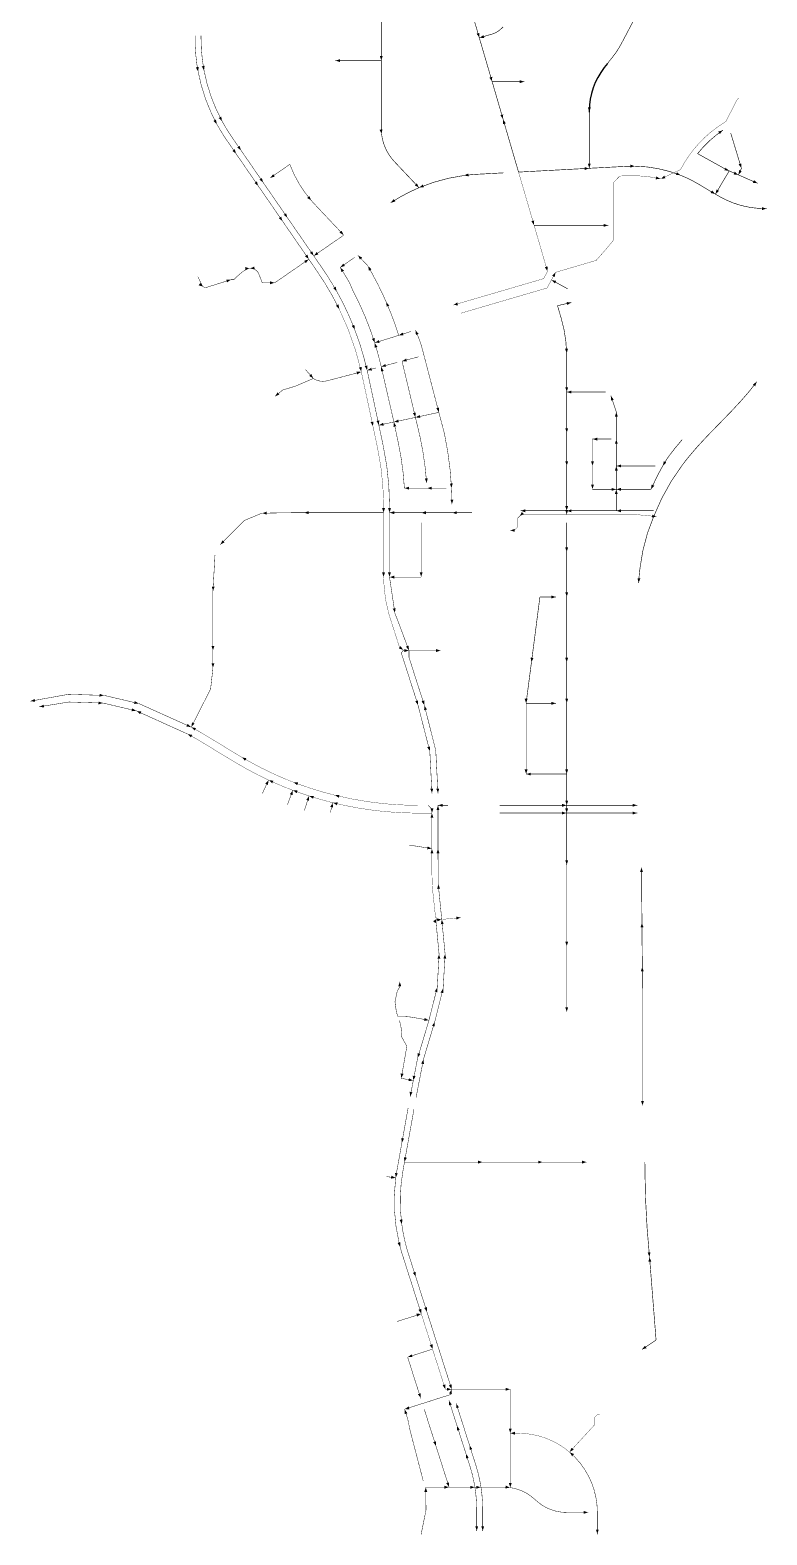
# Model space of a CAD drawing. Header units: millimetres. Extents: x 744 to 12754, y 1419 to 5926.
# Drawn here: x 3187 to 4449, y 1419 to 3994 of the extents above; entities that cross this region are included whole.
import ezdxf

# ---------------------------------------------------------------- set-up
doc = ezdxf.new("R2010")
doc.units = ezdxf.units.MM
for name, color, linetype in [('01.우수 화살표', 7, 'Continuous'), ('01.우수관로', 6, 'Continuous'), ('01.우수암거', 200, 'Continuous')]:
    doc.layers.add(name, color=color, linetype=linetype)

msp = doc.modelspace()

# ---------------------------------------------------------------- linework, layer by layer
at = {"layer": '01.우수 화살표', "color": 1}
for points in [[(3956.6, 3989.4), (3951.8, 3988), (3956.3, 3981.5)], [(3964.8, 3980.8), (3963.4, 3985.6), (3956.9, 3981.1)], [(3717.6, 3939.5), (3717.6, 3944.5), (3710.1, 3942)], [(3790.9, 3950), (3785.9, 3950), (3788.4, 3942.5)], [(3475.8, 3931.2), (3470.8, 3930.3), (3474.7, 3923.3)], [(3485.8, 3933.1), (3480.9, 3932.2), (3484.8, 3925.2)], [(3978.5, 3914.3), (3973.7, 3912.9), (3978.2, 3906.4)], [(4025.8, 3908.4), (4025.8, 3903.4), (4033.3, 3905.9)], [(3505.3, 3841.2), (3500.9, 3838.8), (3506.7, 3833.4)], [(3514.3, 3846.1), (3509.9, 3843.7), (3515.7, 3838.3)], [(3997.3, 3849.9), (3992.5, 3848.5), (3997, 3842)], [(3997, 3833.2), (4001.8, 3834.6), (3997.3, 3841.1)], [(4147.3, 3861.8), (4142.3, 3861.8), (4144.8, 3854.3)], [(3790.5, 3824.3), (3785.5, 3823.7), (3788.9, 3816.6)], [(4365.7, 3820.6), (4368.5, 3816.4), (4373.4, 3822.7)], [(3537.5, 3790.3), (3533.4, 3787.4), (3539.7, 3782.7)], [(3545.9, 3796.1), (3541.8, 3793.2), (3548.1, 3788.5)], [(4147.3, 3765.7), (4142.3, 3765.7), (4144.8, 3758.2)], [(4215.4, 3763.9), (4215.3, 3758.9), (4222.8, 3761.3)], [(4405.4, 3766), (4400.6, 3764.5), (4405.2, 3758.1)], [(3575.4, 3735.2), (3571.3, 3732.4), (3577.6, 3727.6)], [(3583.9, 3741), (3579.8, 3738.2), (3586.1, 3733.5)], [(3606, 3743.5), (3603.2, 3747.7), (3598.4, 3741.3)], [(3938.1, 3743.9), (3937.4, 3748.8), (3930.3, 3745.4)], [(4136.6, 3759.7), (4136.9, 3754.7), (4144.2, 3757.6)], [(4259.8, 3743.8), (4258.6, 3738.9), (4266.5, 3739.6)], [(4275.3, 3740.6), (4273.2, 3745.1), (4267.4, 3739.7)], [(4295, 3750.9), (4293.2, 3746.3), (4301.1, 3745.8)], [(4378.2, 3758.7), (4376.2, 3754.2), (4384.1, 3753.5)], [(4394.1, 3751.8), (4392.1, 3747.2), (4400, 3746.5)], [(4405.9, 3752.7), (4401.4, 3754.7), (4400.6, 3746.8)], [(4427, 3737.5), (4425, 3732.9), (4432.9, 3732.2)], [(3665.3, 3710.2), (3661.5, 3706.9), (3668.3, 3702.9)], [(3849.4, 3732), (3845.8, 3728.6), (3852.7, 3724.8)], [(3861.4, 3725.3), (3859.5, 3729.9), (3853.5, 3724.7)], [(4355.3, 3719.7), (4352.7, 3715.4), (4360.4, 3713.7)], [(4367.1, 3719), (4362.8, 3721.6), (4361.1, 3713.9)], [(3812.5, 3700.8), (3809.7, 3705), (3804.8, 3698.8)], [(4440.6, 3691.1), (4440.7, 3686.1), (4448.1, 3688.7)], [(3617, 3675), (3612.9, 3672.2), (3619.2, 3667.4)], [(3625.4, 3680.8), (3621.3, 3678), (3627.6, 3673.2)], [(4050.4, 3668.3), (4045.6, 3666.9), (4050.1, 3660.4)], [(4169.4, 3662.5), (4169.4, 3657.5), (4176.9, 3660)], [(3720.5, 3650.8), (3716.9, 3647.4), (3723.9, 3643.6)], [(3661.9, 3610), (3657.7, 3607.1), (3664.1, 3602.4)], [(3670.3, 3615.8), (3666.2, 3613), (3672.5, 3608.2)], [(3680.8, 3610.3), (3677.9, 3614.4), (3673.2, 3608.1)], [(3752, 3601.4), (3755.6, 3604.8), (3748.7, 3608.5)], [(3555.4, 3588.9), (3555.3, 3583.9), (3562.8, 3586.2)], [(3571.5, 3584.5), (3571.1, 3589.5), (3563.8, 3586.3)], [(3656.3, 3599.5), (3659.2, 3595.4), (3663.9, 3601.7)], [(3720.4, 3580), (3724.6, 3582.7), (3718.4, 3587.6)], [(3726.1, 3590.5), (3723.3, 3594.7), (3718.6, 3588.3)], [(3767.3, 3582.4), (3771.7, 3584.8), (3765.9, 3590.2)], [(4073.4, 3589.6), (4068.6, 3588.2), (4073.1, 3581.7)], [(3478.4, 3561.5), (3475.6, 3557.4), (3483.2, 3555.2)], [(3522.8, 3567.1), (3524.3, 3562.3), (3530.7, 3567)], [(3598, 3564.2), (3598, 3559.2), (3605.5, 3561.7)], [(3710.4, 3555.1), (3706.1, 3552.6), (3711.9, 3547.3)], [(4085.8, 3560.6), (4088.2, 3565), (4080.4, 3566.4)], [(4081.1, 3573.9), (4085.5, 3571.5), (4086.9, 3579.3)], [(3797.7, 3520.8), (3802.3, 3522.8), (3797, 3528.6)], [(4106.1, 3528.7), (4107.2, 3523.8), (4114, 3528)], [(3715.3, 3524.8), (3710.8, 3522.6), (3716.3, 3517)], [(3919.9, 3523.3), (3918.5, 3528.1), (3912, 3523.6)], [(3742.5, 3489.7), (3737.8, 3487.9), (3742.9, 3481.8)], [(3847.8, 3472.4), (3852.4, 3474.4), (3847.1, 3480.3)], [(3777.2, 3467.3), (3772.4, 3465.8), (3777.1, 3459.4)], [(3777.2, 3450.5), (3782, 3452), (3777.4, 3458.4)], [(3785.6, 3458.9), (3784.1, 3463.7), (3777.7, 3459.1)], [(3826.6, 3471.8), (3825.1, 3476.6), (3818.7, 3471.9)], [(3832.4, 3427.2), (3831.1, 3432), (3824.5, 3427.7)], [(4108.4, 3448.8), (4103.4, 3448.7), (4106, 3441.3)], [(3668.6, 3405.6), (3664.9, 3402.3), (3671.8, 3398.4)], [(3745.9, 3409.7), (3747.2, 3404.9), (3753.8, 3409.2)], [(3755, 3417.7), (3750.1, 3416.6), (3754.2, 3409.8)], [(3764.9, 3420.3), (3760, 3419.2), (3764.1, 3412.4)], [(3772.6, 3411.5), (3771.3, 3416.4), (3764.7, 3412.1)], [(3787.7, 3409.9), (3792.5, 3411), (3788.4, 3417.8)], [(3796.7, 3417.9), (3795.4, 3422.7), (3788.8, 3418.4)], [(3613.9, 3370.4), (3610.8, 3374.2), (3606.6, 3367.5)], [(4108.6, 3382.8), (4103.6, 3382.8), (4106.1, 3375.3)], [(4114.1, 3372.3), (4114.1, 3377.3), (4106.6, 3374.8)], [(4425, 3387.6), (4429, 3384.6), (4431.4, 3392.1)], [(3887.5, 3348.3), (3882.7, 3347), (3887, 3340.4)], [(4182, 3360.1), (4186.7, 3361.7), (4182, 3368)], [(3775.1, 3324.2), (3770.2, 3323.1), (3774.2, 3316.3)], [(3785.1, 3326.3), (3780.2, 3325.3), (3784.2, 3318.4)], [(3809.3, 3315.1), (3814.2, 3316.2), (3810.2, 3323)], [(3818.5, 3322.7), (3817.4, 3327.6), (3810.6, 3323.6)], [(3847.5, 3339.7), (3842.7, 3338.5), (3846.8, 3331.8)], [(3855.3, 3330.5), (3854.3, 3335.4), (3847.4, 3331.4)], [(4188.6, 3332.7), (4193.6, 3332.7), (4191.1, 3340.2)], [(3792.7, 3317.2), (3791.6, 3322.1), (3784.8, 3318.1)], [(4108.6, 3312.8), (4103.6, 3312.8), (4106.1, 3305.3)], [(4158.3, 3291.7), (4158.3, 3296.7), (4150.8, 3294.2)], [(4188.6, 3286.2), (4193.6, 3286.2), (4191.1, 3293.7)], [(4108.6, 3256.2), (4103.6, 3256.2), (4106.1, 3248.7)], [(4152.8, 3256.2), (4147.8, 3256.2), (4150.3, 3248.7)], [(4188.6, 3240.2), (4193.6, 3240.2), (4191.1, 3247.7)], [(4199.1, 3245.7), (4199.1, 3250.7), (4191.6, 3248.2)], [(4276.8, 3253.9), (4272.5, 3256.4), (4270.9, 3248.7)], [(3868.1, 3227), (3863.1, 3226.7), (3866.1, 3219.4)], [(3836.1, 3207.7), (3836.1, 3212.7), (3828.6, 3210.2)], [(3874.7, 3207.7), (3874.7, 3212.7), (3867.2, 3210.2)], [(3910.9, 3218.3), (3905.9, 3218.1), (3908.7, 3210.7)], [(4152.8, 3216.2), (4147.8, 3216.2), (4150.3, 3208.7)], [(4183.1, 3210.7), (4183.1, 3205.7), (4190.6, 3208.2)], [(4188.6, 3200.2), (4193.6, 3200.2), (4191.1, 3207.7)], [(4199.1, 3205.7), (4199.1, 3210.7), (4191.6, 3208.2)], [(4256.1, 3214.2), (4251.6, 3216.5), (4250.4, 3208.7)], [(3592.2, 3165), (3592.1, 3170), (3584.6, 3167.4)], [(3663.9, 3165.7), (3663.9, 3170.7), (3656.4, 3168.2)], [(3794.9, 3176.2), (3789.9, 3176.2), (3792.4, 3168.7)], [(3805.1, 3176.2), (3800.1, 3176.2), (3802.6, 3168.7)], [(3810.6, 3165.7), (3810.6, 3170.7), (3803.1, 3168.2)], [(3864.8, 3165.7), (3864.8, 3170.7), (3857.3, 3168.2)], [(3912, 3190.5), (3907, 3190.5), (3909.5, 3183)], [(3917.5, 3165.7), (3917.5, 3170.7), (3910, 3168.2)], [(4032.7, 3165.9), (4029.1, 3169.4), (4025.6, 3162.3)], [(4035, 3169), (4035, 3174), (4027.5, 3171.5)], [(4108.6, 3179.5), (4103.6, 3179.5), (4106.1, 3172)], [(4108.6, 3173), (4103.6, 3173), (4106.1, 3165.5)], [(4114.1, 3169), (4114.1, 3174), (4106.6, 3171.5)], [(4199.1, 3169), (4199.1, 3174), (4191.6, 3171.5)], [(4252.7, 3164.9), (4252.2, 3159.9), (4259.9, 3161.7)], [(3520, 3117.5), (3516.4, 3121), (3512.9, 3113.9)], [(4017.1, 3135.5), (4017.1, 3140.5), (4009.6, 3138)], [(4108.6, 3108.8), (4103.6, 3108.8), (4106.1, 3101.3)], [(3794.8, 3066.1), (3789.8, 3066), (3792.4, 3058.5)], [(3805, 3066.1), (3800, 3066), (3802.6, 3058.5)], [(3859.3, 3066), (3854.3, 3066), (3856.8, 3058.5)], [(3503.1, 3041.7), (3498.1, 3041.9), (3500.2, 3034.3)], [(3810.6, 3055.5), (3810.6, 3060.5), (3803.1, 3058)], [(4232.3, 3055.7), (4227.3, 3056), (4229.3, 3048.4)], [(4079.9, 3026.5), (4079.9, 3021.5), (4087.4, 3024)], [(4108.6, 3032), (4103.6, 3032), (4106.1, 3024.5)], [(3813.1, 3004.7), (3808.1, 3004), (3811.7, 2996.9)], [(3502.6, 2940.3), (3497.6, 2940.3), (3500.1, 2932.8)], [(3821.4, 2939.9), (3818.5, 2935.9), (3826, 2933.5)], [(3835.5, 2940.7), (3830.8, 2938.9), (3835.8, 2932.8)], [(3828, 2934.8), (3828, 2929.8), (3835.5, 2932.3)], [(3882.4, 2934.8), (3882.4, 2929.8), (3889.9, 2932.3)], [(4049.2, 2919.5), (4044.2, 2920.1), (4045.7, 2912.4)], [(4108.6, 2919.9), (4103.6, 2919.9), (4106.1, 2912.4)], [(3502.6, 2910.3), (3497.6, 2910.3), (3500.1, 2902.8)], [(3195.5, 2844.6), (3194.6, 2849.5), (3187.7, 2845.7)], [(3210.9, 2834.8), (3210.1, 2839.8), (3203.1, 2836.1)], [(3304.1, 2845.1), (3304, 2840.1), (3311.6, 2842.4)], [(3305.9, 2858.3), (3305.7, 2853.3), (3313.3, 2855.5)], [(3361.9, 2833.3), (3360.7, 2828.4), (3368.6, 2829.1)], [(3366.2, 2845.8), (3365, 2840.9), (3372.9, 2841.6)], [(3851.4, 2846.9), (3846.7, 2845.4), (3851.4, 2839)], [(3862.2, 2846.9), (3857.4, 2845.4), (3862.1, 2839)], [(3861.8, 2830.1), (3866.7, 2831.4), (3862.4, 2838)], [(4039.1, 2849.9), (4034.1, 2849.9), (4036.6, 2842.4)], [(4079.9, 2844.4), (4079.9, 2839.4), (4087.4, 2841.9)], [(4108.6, 2849.9), (4103.6, 2849.9), (4106.1, 2842.4)], [(3375.4, 2823.4), (3377.4, 2828), (3369.5, 2828.8)], [(3468.8, 2807.2), (3464.3, 2809.4), (3463.1, 2801.6)], [(3456.6, 2806.7), (3454.6, 2802.2), (3462.4, 2801.4)], [(3462.4, 2783.5), (3464.8, 2787.9), (3457, 2789.3)], [(3468.8, 2795.2), (3471.1, 2799.6), (3463.3, 2800.9)], [(3872.1, 2768.2), (3867.2, 2767), (3871.5, 2760.3)], [(3555, 2743.6), (3557.5, 2747.9), (3549.8, 2749.5)], [(3589.8, 2704.4), (3594.3, 2702.3), (3595.2, 2710.2)], [(3601.6, 2705), (3603.7, 2709.5), (3595.9, 2710.4)], [(3644.3, 2701.8), (3646.1, 2706.5), (3638.2, 2706.9)], [(4039.1, 2728.8), (4034.1, 2728.8), (4036.6, 2721.3)], [(4044.6, 2718.3), (4044.6, 2723.3), (4037.1, 2720.8)], [(4108.6, 2728.8), (4103.6, 2728.8), (4106.1, 2721.3)], [(3631.9, 2686.5), (3636.5, 2684.8), (3636.8, 2692.7)], [(3643.6, 2688), (3645.4, 2692.7), (3637.5, 2693)], [(3659.9, 2676.6), (3664.7, 2675.1), (3664.6, 2683)], [(3671.6, 2678.6), (3673.1, 2683.4), (3665.2, 2683.3)], [(3715.7, 2680.4), (3716.9, 2685.3), (3709, 2684.6)], [(3877.4, 2696.1), (3872.4, 2695.9), (3875.3, 2688.5)], [(3887.7, 2696.1), (3882.7, 2695.9), (3885.6, 2688.5)], [(3701, 2664.7), (3705.8, 2663.5), (3705.2, 2671.4)], [(3712.5, 2667.5), (3713.7, 2672.4), (3705.8, 2671.8)], [(3877.8, 2662.1), (3872.8, 2662.1), (3875.3, 2654.6)], [(3872.8, 2646.1), (3877.8, 2646.1), (3875.3, 2653.6)], [(3883.1, 2659.4), (3888.1, 2659.4), (3885.6, 2666.9)], [(3893.6, 2664.9), (3893.6, 2669.9), (3886.1, 2667.4)], [(4098.1, 2669.9), (4098.1, 2664.9), (4105.6, 2667.4)], [(4098.1, 2656.6), (4098.1, 2651.6), (4105.6, 2654.1)], [(4108.6, 2675.4), (4103.6, 2675.4), (4106.1, 2667.9)], [(4108.6, 2662.1), (4103.6, 2662.1), (4106.1, 2654.6)], [(4219.1, 2669.9), (4219.1, 2664.9), (4226.6, 2667.4)], [(4219.1, 2656.6), (4219.1, 2651.6), (4226.6, 2654.1)], [(3867.8, 2597), (3867, 2592.1), (3874.8, 2593.4)], [(3872.8, 2585.3), (3877.8, 2585.3), (3875.3, 2592.8)], [(3883.1, 2585.3), (3888.1, 2585.3), (3885.6, 2592.8)], [(4108.6, 2573.3), (4103.6, 2573.3), (4106.1, 2565.8)], [(4231.8, 2553.2), (4236.8, 2553.2), (4234.3, 2560.7)], [(3884.3, 2524.3), (3889.3, 2524.8), (3886.1, 2532)], [(3877.2, 2469), (3881.2, 2465.9), (3883.8, 2473.4)], [(3883.9, 2473.7), (3884.4, 2468.7), (3891.6, 2472)], [(3916.9, 2476.9), (3917.3, 2472), (3924.6, 2475.2)], [(3890.4, 2463.9), (3895.4, 2464.3), (3892.2, 2471.6)], [(4232.5, 2458.7), (4237.5, 2458.8), (4235, 2466.2)], [(4108.6, 2434.1), (4103.6, 2434.1), (4106.1, 2426.6)], [(3884.6, 2404.9), (3889.6, 2404.6), (3887.5, 2412.2)], [(3894.8, 2405.3), (3899.8, 2405), (3897.7, 2412.7)], [(4233.1, 2383.1), (4238.1, 2383.1), (4235.6, 2390.6)], [(3817.6, 2357.7), (3822.6, 2357.6), (3820.2, 2365.2)], [(3880, 2348.7), (3884.8, 2347.5), (3884.2, 2355.3)], [(3890.1, 2347.1), (3895, 2345.9), (3894.4, 2353.8)], [(4108.6, 2321.6), (4103.6, 2321.6), (4106.1, 2314.1)], [(3862.7, 2303.4), (3861.8, 2298.5), (3869.7, 2299.6)], [(3875.4, 2290.1), (3880.2, 2288.7), (3880, 2296.6)], [(3855.5, 2241.9), (3850.7, 2243.4), (3850.9, 2235.5)], [(3856.8, 2225.5), (3861.7, 2224.5), (3860.7, 2232.4)], [(3826.6, 2207.7), (3821.6, 2208.6), (3822.8, 2200.7)], [(3835.9, 2200.2), (3834.9, 2195.3), (3842.8, 2196.4)], [(3847.3, 2203.6), (3842.3, 2204.6), (3843.4, 2196.8)], [(3841.9, 2176.2), (3837, 2177.2), (3838.1, 2169.3)], [(4238.5, 2161.5), (4233.5, 2161.5), (4236, 2154)], [(3827.6, 2097), (3822.7, 2097.8), (3823.8, 2090)], [(3832.1, 2064.1), (3827.2, 2065), (3828.3, 2057.2)], [(3816.8, 2037.4), (3811.9, 2038.1), (3813.4, 2030.3)], [(3954.4, 2059.2), (3954.4, 2054.2), (3961.9, 2056.7)], [(4057.3, 2059.2), (4057.3, 2054.2), (4064.8, 2056.7)], [(4132.3, 2059.2), (4132.3, 2054.2), (4139.8, 2056.7)], [(3805.7, 2033.4), (3805.1, 2028.4), (3812.8, 2029.9)], [(3825, 1958.4), (3820, 1957.8), (3823.5, 1950.7)], [(3821.3, 1919.6), (3816.4, 1918.3), (3820.8, 1911.7)], [(4249.7, 1902.4), (4244.7, 1901.9), (4247.9, 1894.7)], [(4246.1, 1886.1), (4251.1, 1886.4), (4248, 1893.7)], [(3847.5, 1868.7), (3842.7, 1867.1), (3847.4, 1860.8)], [(3856.9, 1805.5), (3852.2, 1804), (3856.8, 1797.6)], [(3866.7, 1808.6), (3861.9, 1807.1), (3866.6, 1800.7)], [(3848.6, 1797.1), (3850.1, 1792.3), (3856.5, 1797)], [(3842, 1723), (3840.4, 1727.7), (3834, 1723.1)], [(3876.3, 1745), (3871.5, 1743.4), (3876.2, 1737)], [(4242.9, 1738.3), (4240.1, 1742.4), (4235.3, 1736.2)], [(3898.2, 1676.2), (3893.5, 1674.7), (3898.1, 1668.3)], [(3909, 1676.2), (3904.2, 1674.7), (3908.9, 1668.3)], [(3856, 1661), (3851.2, 1659.5), (3855.9, 1653.1)], [(3901.1, 1670.4), (3901.1, 1665.4), (3908.6, 1667.9)], [(3904.6, 1660.8), (3909.4, 1659.5), (3908.9, 1667.4)], [(4001.4, 1670.4), (4001.4, 1665.4), (4008.9, 1667.9)], [(3828.5, 1625.4), (3833.2, 1626.9), (3828.6, 1633.3)], [(3836.8, 1633.8), (3835.3, 1638.6), (3828.9, 1633.9)], [(3904.4, 1640.4), (3909.2, 1641.9), (3904.5, 1648.3)], [(3916.8, 1635.5), (3921.5, 1637.1), (3916.9, 1643.4)], [(3918.2, 1597.2), (3923, 1598.7), (3918.3, 1605.1)], [(4011.9, 1600.7), (4006.9, 1600.7), (4009.4, 1593.2)], [(3882.2, 1578.9), (3877.4, 1577.4), (3882.1, 1571)], [(3939.6, 1564.1), (3944.4, 1565.6), (3939.7, 1572)], [(4017.4, 1590.2), (4017.4, 1595.2), (4009.9, 1592.7)], [(3933.5, 1549.4), (3938.3, 1550.9), (3933.6, 1557.3)], [(4118.2, 1564.6), (4114.5, 1568), (4111.3, 1560.8)], [(4115.4, 1553.3), (4118.7, 1557.1), (4111.3, 1560.1)], [(3862.2, 1492.2), (3867.2, 1492.3), (3864.6, 1499.7)], [(3896.7, 1502.7), (3896.7, 1497.7), (3904.2, 1500.2)], [(3904.6, 1508.6), (3899.8, 1507.1), (3904.5, 1500.7)], [(3940.9, 1502.7), (3940.9, 1497.7), (3948.4, 1500.2)], [(3951.3, 1502.7), (3951.3, 1497.7), (3958.8, 1500.2)], [(4001.7, 1503.1), (4001.1, 1498.1), (4008.9, 1499.6)], [(4011.9, 1507.6), (4006.9, 1507.6), (4009.4, 1500.1)], [(4134.9, 1459.7), (4134.9, 1454.7), (4142.4, 1457.2)], [(3954.4, 1433.4), (3949.4, 1433.4), (3951.9, 1425.9)], [(3964.7, 1433.4), (3959.7, 1433.4), (3962.2, 1425.9)], [(4161.1, 1427.9), (4156.1, 1427.9), (4158.6, 1420.4)]]:
    msp.add_solid(points, dxfattribs=at)
at = {"layer": '01.우수관로'}
for points, const_width in [([(3788.4, 4042), (3788.4, 3942)], 1), ([(3956.4, 3981), (3978.4, 3905.9)], 1), ([(3788.4, 3942), (3709.6, 3942)], 1), ([(3978.4, 3905.9), (3997.2, 3841.5)], 1), ([(3978.4, 3905.9), (4033.8, 3905.9)], 1), ([(4023.6, 3751.2), (3997.2, 3841.5)], 1), ([(4387, 3818.3), (4405.4, 3757.6)], 1), ([(3548.4, 3788.1), (3586.4, 3733)], 0.75), ([(3540, 3782.2), (3577.9, 3727.2)], 0.75), ([(3631.8, 3764.4), (3598, 3741.1)], 0.75), ([(4330.3, 3782.8), (4379.6, 3755.4), (4384.5, 3753.3)], 1), ([(4023.6, 3751.2), (4144.7, 3757.7)], 1), ([(4384.5, 3753.3), (4360.9, 3713.4)], 1), ([(4384.5, 3753.3), (4400.4, 3746.3)], 1), ([(4405.4, 3757.6), (4400.4, 3746.3)], 1), ([(4400.4, 3746.3), (4433.3, 3732)], 1), ([(3577.9, 3727.2), (3588.7, 3711.7), (3619.5, 3667)], 0.75), ([(3586.4, 3733), (3597.1, 3717.5), (3627.9, 3672.8)], 0.75), ([(3619.5, 3667), (3664.3, 3602)], 0.75), ([(3627.9, 3672.8), (3672.8, 3607.8)], 0.75), ([(4050.3, 3660), (4177.4, 3660)], 1), ([(3724.2, 3643.3), (3672.8, 3607.8)], 0.75), ([(3765.6, 3590.6), (3748.3, 3608.9)], 0.75), ([(3531.2, 3567.1), (3535.8, 3567), (3541.9, 3572.9), (3545.5, 3576.1), (3550.7, 3580.4), (3553, 3581.9), (3555.2, 3583.2), (3558.2, 3584.8), (3561.5, 3586.3), (3563.3, 3586.2)], 0.75), ([(3606, 3561.7), (3664.3, 3602)], 0.75), ([(3742.8, 3605.1), (3718.1, 3588.1)], 0.75), ([(3584.6, 3561.7), (3606, 3561.7)], 0.75), ([(4107.9, 3551.3), (4080, 3566.6)], 1), ([(4090.4, 3522.5), (4114.4, 3528.1)], 1), ([(3838.6, 3478.2), (3818.3, 3471.8)], 0.75), ([(3818.3, 3471.8), (3777.2, 3458.9)], 0.75), ([(3815.9, 3425.5), (3788.3, 3418.2)], 0.75), ([(3852.7, 3435.1), (3824, 3427.6)], 0.75), ([(3824, 3427.6), (3847, 3331.3)], 0.75), ([(3861.6, 3437.4), (3887.1, 3339.9)], 0.75), ([(3658.8, 3412.9), (3672.1, 3398)], 0.75), ([(3779.5, 3415.9), (3764.2, 3411.9)], 0.75), ([(3810.1, 3323.5), (3788.3, 3418.2)], 0.75), ([(3672.1, 3398), (3640.5, 3384.5), (3619.7, 3378.3), (3606.2, 3367.2)], 0.75), ([(4173, 3374.8), (4106.1, 3374.8)], 1), ([(4106.1, 3374.8), (4106.1, 3304.8)], 1), ([(4191.1, 3340.7), (4181.8, 3368.4)], 1), ([(3810.1, 3323.5), (3784.3, 3318)], 0.75), ([(3847, 3331.3), (3810.1, 3323.5)], 0.75), ([(3887.1, 3339.9), (3847, 3331.3)], 0.75), ([(4191.1, 3294.2), (4191.1, 3340.7)], 1), ([(4106.1, 3304.8), (4106.1, 3248.2)], 1), ([(4182.6, 3294.2), (4150.3, 3294.2)], 1), ([(4150.3, 3294.2), (4150.3, 3248.2)], 1), ([(4191.1, 3248.2), (4191.1, 3294.2)], 1), ([(4303.9, 3293.2), (4300.3, 3288.9), (4296, 3283.8), (4291.7, 3278.7), (4287.6, 3273.4), (4283.4, 3268), (4280.5, 3264.1), (4277.9, 3260.4), (4273.9, 3253.8), (4270.6, 3248.2)], 1), ([(4106.1, 3248.2), (4106.1, 3171.5)], 1), ([(4150.3, 3248.2), (4150.3, 3208.2)], 1), ([(4257.9, 3248.2), (4191.1, 3248.2)], 1), ([(4191.1, 3208.2), (4191.1, 3248.2)], 1), ([(4270.6, 3248.2), (4267.1, 3241.9), (4263.8, 3235.8), (4260.7, 3229.8), (4257.7, 3223.7), (4255.8, 3219.5), (4253.8, 3215.2), (4250.2, 3208.2)], 1), ([(3866.7, 3210.2), (3828.1, 3210.2)], 0.75), ([(3899.8, 3210.2), (3866.7, 3210.2)], 0.75), ([(4150.3, 3208.2), (4191.1, 3208.2)], 1), ([(4250.2, 3208.2), (4191.1, 3208.2)], 1), ([(4191.1, 3171.5), (4191.1, 3208.2)], 1), ([(3792.4, 3168.2), (3655.9, 3168.2)], 0.75), ([(3856.8, 3168.2), (3802.6, 3168.2)], 0.75), ([(3909.5, 3168.2), (3856.8, 3168.2)], 0.75), ([(3943.7, 3168.2), (3909.5, 3168.2)], 0.75), ([(4106.1, 3171.5), (4027, 3171.5)], 1), ([(4106.1, 3171.5), (4106.1, 3165)], 1), ([(4191.1, 3171.5), (4106.1, 3171.5)], 1), ([(4255.3, 3171.5), (4191.1, 3171.5)], 1), ([(3856.8, 3151), (3856.8, 3058)], 0.75), ([(4106.1, 3151), (4106.1, 3100.8)], 1), ([(3503.6, 3095.7), (3500.1, 3033.8)], 0.75), ([(4106.1, 3100.8), (4106.1, 3024)], 1), ([(3856.8, 3058), (3802.6, 3058)], 0.75), ([(4060.2, 3024), (4052.3, 2962.8), (4045.7, 2911.9)], 1), ([(4060.2, 3024), (4087.9, 3024)], 1), ([(4106.1, 3024), (4106.1, 2911.9)], 1), ([(3811.8, 2996.4), (3836, 2932.3)], 0.75), ([(3500.1, 2932.3), (3500.1, 2906.1), (3500.1, 2902.3)], 0.75), ([(3826.4, 2933.2), (3822.8, 2928.2), (3851.5, 2838.5)], 0.75), ([(3836, 2932.3), (3836, 2920.5), (3850.5, 2875.1), (3862.3, 2838.5)], 0.75), ([(4045.7, 2911.9), (4036.6, 2842.4), (4036.6, 2841.9)], 1), ([(4106.1, 2911.9), (4106.1, 2841.9)], 1), ([(3500.1, 2902.3), (3496.1, 2866.5), (3462.9, 2801.2)], 0.75), ([(3252.6, 2857.4), (3187.2, 2845.6)], 0.75), ([(3253.5, 2844.2), (3202.6, 2836.1)], 0.75), ([(3252.6, 2857.4), (3313.8, 2855.5)], 0.75), ([(3253.5, 2844.2), (3312.1, 2842.4)], 0.75), ([(3312.1, 2842.4), (3369.1, 2829)], 0.75), ([(3313.8, 2855.5), (3373.4, 2841.5)], 0.75), ([(3373.4, 2841.5), (3462.9, 2801.2)], 0.75), ([(3851.5, 2838.5), (3871.6, 2759.8)], 0.75), ([(3881.8, 2761.3), (3862.3, 2838.5)], 0.75), ([(4036.6, 2841.9), (4087.9, 2841.9)], 1), ([(4036.6, 2841.9), (4036.6, 2720.8)], 1), ([(4106.1, 2841.9), (4106.1, 2720.8)], 1), ([(3456.5, 2789.5), (3369.1, 2829)], 0.75), ([(3871.6, 2759.8), (3875.3, 2688)], 0.75), ([(3881.8, 2761.3), (3885.6, 2688)], 0.75), ([(3584.7, 2687.7), (3595.4, 2710.6)], 0.75), ([(4106.1, 2720.8), (4036.6, 2720.8)], 1), ([(4106.1, 2720.8), (4106.1, 2667.4)], 1), ([(3627.8, 2668.5), (3637, 2693.1)], 0.75), ([(3656.7, 2658.5), (3664.7, 2683.5)], 0.75), ([(3701.2, 2655.1), (3705.3, 2671.9)], 0.75), ([(3885.6, 2593.3), (3885.6, 2667.4)], 0.75), ([(3902.6, 2667.4), (3885.6, 2667.4)], 0.75), ([(3991.1, 2667.4), (4106.1, 2667.4)], 1), ([(3991.1, 2654.1), (4106.1, 2654.1)], 1), ([(4106.1, 2667.4), (4227.1, 2667.4)], 1), ([(4106.1, 2667.4), (4106.1, 2654.1)], 1), ([(4106.1, 2654.1), (4227.1, 2654.1)], 1), ([(4106.1, 2654.1), (4106.1, 2565.3)], 1), ([(3836, 2599.4), (3875.3, 2593.3)], 0.75)]:
    msp.add_lwpolyline(points, dxfattribs=dict(at, const_width=const_width))
for points, const_width in [([(3940.9, 4037.7, 0.022405), (3946.2, 4015.9), (3956.4, 3981)], 1), ([(4175.9, 3937.1), (4184.5, 3947.8, 0.047729), (4200.1, 3971.7), (4227.1, 4022.8)], 1), ([(3997, 3999.6), (3994.4, 3997, -0.123662), (3977.6, 3987.2), (3956.4, 3981)], 1), ([(3469.5, 3984.6), (3469.5, 3979.4, 0.035258), (3472.5, 3936.6, 0.011391), (3474.8, 3922.9, 0.011391)], 0.75), ([(3479.7, 3984.6), (3479.7, 3979.4, 0.046668), (3484.9, 3924.8, 0.046668)], 0.75), ([(3788.4, 3942), (3788.4, 3825.9, 0.02983), (3789, 3816.1, 0.021205)], 1), ([(3474.8, 3922.9, 0.078729), (3507, 3832.9, 0.078729)], 0.75), ([(3484.9, 3924.8, 0.078729), (3516, 3837.9, 0.078729)], 0.75), ([(3516, 3837.9, 0.025784), (3531.9, 3812), (3548.4, 3788.1)], 0.75), ([(3507, 3832.9, 0.025784), (3523.5, 3806.2), (3540, 3782.2)], 0.75), ([(3789, 3816.1, 0.160413), (3810.8, 3769.3), (3853.1, 3724.5)], 1), ([(4330.3, 3782.8, -0.076323), (4373.8, 3823, -0.076323)], 1), ([(3631.8, 3764.4, 0.08938), (3668.6, 3702.5, 0.085874)], 0.75), ([(4144.8, 3757.7), (4208.2, 3761, -0.017186), (4223.3, 3761.3)], 1), ([(4223.3, 3761.3, -0.091397), (4301.5, 3745.6)], 1), ([(3929.8, 3745.3, 0.066568), (3853.1, 3724.5)], 1), ([(3997.9, 3749.9), (3953.5, 3747.5, 0.01979), (3929.8, 3745.3)], 1), ([(4301.5, 3745.6, -0.039064), (4332.3, 3730.4), (4360.9, 3713.4)], 1), ([(3853.1, 3724.5, 0.046063), (3804.4, 3698.5, 0.046063)], 1), ([(4360.9, 3713.4), (4365.3, 3710.8, 0.139511), (4448.6, 3688.7)], 1), ([(3668.6, 3702.5, 0.010085), (3674.1, 3696.4), (3724.2, 3643.3)], 0.75), ([(3672.8, 3607.8), (3687.5, 3586.4, -0.023065), (3712.2, 3546.9, -0.023065)], 0.75), ([(3584.6, 3561.7), (3578.7, 3576.8, 0.334001), (3563.3, 3586.2)], 0.75), ([(3664.3, 3602), (3679.1, 3580.6, -0.037521), (3716.5, 3516.6, -0.037521)], 0.75), ([(3750.7, 3526.6, 0.01132), (3739.9, 3548.1), (3733.8, 3562.3, 0.014181), (3718.1, 3588.1)], 0.75), ([(3796.8, 3529.1, 0.022895), (3773.6, 3576.1), (3765.6, 3590.6)], 0.75), ([(3473.7, 3572.4, -0.141886), (3474.8, 3571.2), (3481.2, 3557.7, 0.133379), (3483.6, 3554.9, 0.133379)], 0.75), ([(3483.6, 3554.9, 0.229505), (3489.6, 3554), (3531.2, 3567.1)], 0.75), ([(3712.2, 3546.9, -0.014443), (3725.7, 3521.1), (3725.7, 3521.1, -0.021477), (3743.1, 3481.3, -0.021477)], 0.75), ([(3818.3, 3471.8, 0.026731), (3796.8, 3529.1, 0.025502)], 0.75), ([(3750.7, 3526.6, -0.034319), (3777.2, 3458.9, -0.034394)], 0.75), ([(4090.4, 3522.5), (4096.8, 3500.6, -0.066128), (4106, 3440.8)], 1), ([(3743.1, 3481.3, -0.035932), (3764.2, 3411.9)], 0.75), ([(3861.6, 3437.4), (3858.8, 3448.1, 0.038625), (3849.9, 3473.9), (3846.9, 3480.7)], 0.75), ([(3788.3, 3418.2, 0.019895), (3777.2, 3458.9, 0.019895)], 0.75), ([(4106, 3440.8, -0.005064), (4106.1, 3436.1), (4106.1, 3411.3), (4106.1, 3374.8)], 1), ([(3672.1, 3398, 0.211727), (3696.1, 3394.1), (3754.3, 3409.3)], 0.75), ([(3764.2, 3411.9, -0.003562), (3765.8, 3404.9), (3784.3, 3318)], 0.75), ([(4255.3, 3162.1, -0.067825), (4304.2, 3249.9), (4304.8, 3250.7), (4305.5, 3251.6), (4306.1, 3252.4), (4306.7, 3253.2), (4307.4, 3254.1), (4308, 3254.9), (4308.7, 3255.8), (4309.3, 3256.6), (4310, 3257.4), (4310.7, 3258.2), (4311.3, 3259.1), (4312, 3259.9), (4312.6, 3260.7), (4313.3, 3261.5), (4314, 3262.4), (4314.6, 3263.2), (4315.3, 3264), (4315.9, 3264.8), (4316.6, 3265.6), (4317.3, 3266.4), (4318, 3267.2), (4318.6, 3268), (4319.3, 3268.8), (4320, 3269.6), (4320.7, 3270.4), (4321.3, 3271.2), (4322, 3272), (4322.7, 3272.8), (4323.4, 3273.6), (4324.1, 3274.4), (4324.7, 3275.2), (4325.4, 3275.9), (4326.1, 3276.7), (4326.8, 3277.5), (4327.5, 3278.3), (4328.2, 3279.1), (4328.9, 3279.8), (4329.6, 3280.6), (4330.2, 3281.4), (4330.9, 3282.2), (4331.6, 3282.9), (4332.3, 3283.7), (4333, 3284.5), (4333.7, 3285.2), (4334.4, 3286), (4335.1, 3286.8), (4335.8, 3287.5), (4336.5, 3288.3), (4337.2, 3289), (4337.9, 3289.8), (4338.6, 3290.5), (4339.3, 3291.3), (4340, 3292), (4340.7, 3292.8), (4341.4, 3293.5), (4342.1, 3294.3), (4342.8, 3295), (4343.5, 3295.8), (4344.2, 3296.5), (4344.9, 3297.3), (4345.6, 3298), (4346.3, 3298.7), (4347, 3299.5), (4347.7, 3300.2), (4348.4, 3301), (4349.1, 3301.7), (4349.8, 3302.4), (4350.5, 3303.2), (4351.2, 3303.9), (4351.9, 3304.6), (4352.6, 3305.4), (4353.3, 3306.1), (4354, 3306.8), (4354.7, 3307.5), (4355.5, 3308.3), (4356.2, 3309), (4356.9, 3309.7), (4357.6, 3310.4), (4358.3, 3311.2), (4359, 3311.9), (4359.7, 3312.6), (4360.4, 3313.3), (4361.1, 3314.1), (4361.8, 3314.8), (4362.5, 3315.5), (4363.2, 3316.2), (4363.9, 3316.9), (4364.6, 3317.6), (4365.3, 3318.4), (4366, 3319.1), (4366.7, 3319.8), (4367.4, 3320.5), (4367.9, 3321), (4368.6, 3321.7), (4369.3, 3322.4), (4370, 3323.1), (4370.7, 3323.9), (4371.4, 3324.6), (4372.1, 3325.3), (4372.7, 3326), (4373.4, 3326.7), (4374.1, 3327.4), (4374.8, 3328.1), (4375.5, 3328.8), (4376.2, 3329.6), (4376.9, 3330.3), (4377.6, 3331), (4378.3, 3331.7), (4379, 3332.4), (4379.7, 3333.1), (4380.4, 3333.8), (4381, 3334.5), (4381.7, 3335.2), (4382.4, 3336), (4383.1, 3336.7), (4383.8, 3337.4), (4384.5, 3338.1), (4385.2, 3338.8), (4385.8, 3339.5), (4386.5, 3340.2), (4387.2, 3340.9), (4387.9, 3341.6), (4388.6, 3342.3), (4389.2, 3343.1), (4389.9, 3343.8), (4390.6, 3344.5), (4391.3, 3345.2), (4391.9, 3345.9), (4392.6, 3346.6), (4393.3, 3347.3), (4393.9, 3348), (4394.6, 3348.7), (4395.3, 3349.5), (4395.9, 3350.2), (4396.6, 3350.9), (4397.3, 3351.6), (4397.9, 3352.3), (4398.6, 3353), (4399.2, 3353.7), (4399.9, 3354.5), (4400.6, 3355.2), (4401.2, 3355.9), (4401.9, 3356.6), (4402.5, 3357.3), (4403.2, 3358), (4403.8, 3358.7), (4404.5, 3359.5), (4405.1, 3360.2), (4405.8, 3360.9), (4406.4, 3361.6), (4407, 3362.3), (4407.7, 3363.1), (4408.3, 3363.8), (4409, 3364.5), (4409.6, 3365.2), (4410.2, 3366), (4410.9, 3366.7), (4411.5, 3367.4), (4412.1, 3368.1), (4412.7, 3368.9), (4413.4, 3369.6), (4414, 3370.3), (4414.6, 3371), (4415.2, 3371.8), (4415.8, 3372.5), (4416.5, 3373.2), (4417.1, 3374), (4417.7, 3374.7), (4418.3, 3375.4), (4418.9, 3376.2), (4419.5, 3376.9), (4420.1, 3377.6), (4420.7, 3378.4), (4421.3, 3379.1), (4421.9, 3379.8), (4422.5, 3380.6), (4423.1, 3381.3), (4423.7, 3382.1), (4424.3, 3382.8), (4424.9, 3383.5), (4425.5, 3384.3), (4426, 3385), (4426.6, 3385.8), (4427.2, 3386.5), (4427.8, 3387.3), (4428.4, 3388), (4428.9, 3388.8), (4429.5, 3389.5), (4430.1, 3390.3), (4430.6, 3391), (4431.2, 3391.8), (4431.7, 3392.5)], 1), ([(3828.1, 3210.2, 0.038095), (3817.6, 3288.1), (3810.1, 3323.5)], 0.75), ([(3847, 3331.3), (3854.9, 3297.9, -0.035984), (3866.2, 3218.9, -0.035984)], 0.75), ([(3887.1, 3339.9), (3896.6, 3303.7, -0.039519), (3908.8, 3210.2, -0.038332)], 0.75), ([(3784.3, 3318), (3791.8, 3282.6, -0.052571), (3802.6, 3180.4), (3802.6, 3168.2)], 0.75), ([(3908.8, 3210.2, -0.009232), (3909.5, 3188.2), (3909.5, 3182.5)], 0.75), ([(3802.6, 3168.2), (3802.6, 3123.9), (3802.6, 3061.3, 0.003491), (3802.6, 3058)], 0.75), ([(4255.3, 3162.1, 0.073403), (4231.6, 3073.1), (4231.6, 3072.4), (4231.4, 3071.3), (4231.3, 3070.3), (4231.2, 3069.2), (4231.1, 3068.2), (4230.9, 3067.1), (4230.8, 3066), (4230.7, 3065), (4230.6, 3063.9), (4230.5, 3062.9), (4230.4, 3061.8), (4230.3, 3060.8), (4230.2, 3059.7), (4230.1, 3058.7), (4230, 3057.6), (4229.9, 3056.6), (4229.8, 3055.5), (4229.8, 3054.5), (4229.7, 3053.4), (4229.6, 3052.4), (4229.5, 3051.3), (4229.4, 3050.3), (4229.4, 3049.2), (4229.3, 3048.2), (4229.3, 3047.9)], 1)]:
    msp.add_lwpolyline(points, format="xyb", dxfattribs=dict(at, const_width=const_width))
for points, format in [([(4175.9, 3937.1), (4170.2, 3930, 0.167207), (4144.8, 3856.1), (4144.8, 3853.8)], "xyb"), ([(4144.8, 3853.8, 1, 1, 0), (4144.8, 3757.7, 0, 0, 0)], "xyseb"), ([(3655.9, 3168.2, 0.75, 0.75, 0), (3634.5, 3168.2, 0.75, 0.75, 0), (3584.1, 3167.4, 0, 0, 0)], "xyseb"), ([(3584.1, 3167.4, 0.75, 0.75, 0), (3554.2, 3155.1, 0.75, 0.75, 0), (3554.2, 3155.1, 0.75, 0.75, 0), (3554.2, 3155.1, 0.75, 0.75, 0), (3512.5, 3113.6, 0, 0, 0)], "xyseb"), ([(3500.1, 3033.8, 0.75, 0.75, 0), (3500.1, 2932.3, 0, 0, 0)], "xyseb")]:
    msp.add_lwpolyline(points, format=format, dxfattribs=at)
at = {"layer": '01.우수관로', "color": 6}
for points, const_width in [([(3802.6, 3058), (3802.6, 3058), (3811.8, 2996.4)], 0.75), ([(3886, 2532.5), (3885.6, 2593.3)], 0.75), ([(4235, 2466.7), (4234.3, 2561.2)], 1), ([(3892.1, 2472.1), (3886, 2532.5)], 0.75), ([(3887.5, 2412.7), (3881.9, 2471), (3884.1, 2473.8)], 0.75), ([(3897.8, 2413.2), (3892.1, 2472.1)], 0.75), ([(4235.6, 2391.1), (4235, 2466.7)], 1), ([(3884.4, 2355.8), (3887.5, 2412.7)], 0.75), ([(3894.5, 2354.3), (3897.8, 2413.2)], 0.75), ([(4236, 2338.6), (4235.6, 2391.1)], 1), ([(3817.1, 2305.9), (3814.5, 2312.6), (3811.9, 2331.2), (3816, 2349.9), (3820.1, 2356.2), (3820.3, 2365.7)], 0.75), ([(3870.1, 2299.5), (3884.4, 2355.8)], 0.75), ([(3880.1, 2297.1), (3894.5, 2354.3)], 0.75), ([(4236, 2338.6), (4236, 2153.5)], 1), ([(3819.8, 2299.1), (3823.9, 2279.4), (3822.8, 2272.1), (3832.3, 2255.1), (3822.7, 2200.2)], 0.75), ([(3870.1, 2299.5), (3850.8, 2235)], 0.75), ([(3860.8, 2232.9), (3880.1, 2297.1)], 0.75), ([(3850.8, 2235), (3843.3, 2196.3)], 0.75), ([(3848, 2167), (3860.8, 2232.9)], 0.75), ([(3822.7, 2200.2), (3843.3, 2196.3)], 0.75), ([(3843.3, 2196.3), (3838, 2168.8)], 0.75), ([(3834.4, 2149.2), (3823.7, 2089.5)], 0.75), ([(3828.2, 2056.7), (3962.4, 2056.7)], 0.75), ([(3962.4, 2056.7), (4065.3, 2056.7)], 0.75), ([(4065.3, 2056.7), (4140.3, 2056.7)], 0.75), ([(3797.7, 2031.9), (3813.3, 2029.8)], 0.75), ([(4259.2, 1752.2), (4248, 1894.2)], 1), ([(3847.6, 1860.3), (3866.7, 1800.3)], 0.75), ([(3815.2, 1783.8), (3857, 1797.1)], 0.75), ([(3866.7, 1800.3), (3909.1, 1667.9)], 0.75), ([(4259.2, 1752.2), (4234.9, 1735.9)], 1), ([(3876.3, 1736.6), (3833.6, 1722.9)], 0.75), ([(3833.6, 1722.9), (3856, 1652.6)], 0.75), ([(3858.9, 1643.5), (3906.6, 1658.7), (3909.1, 1667.9)], 0.75), ([(3918.2, 1605.6), (3904.4, 1648.8)], 0.75), ([(3858.9, 1643.5), (3828.4, 1633.8)], 0.75), ([(3860.3, 1511.1), (3854.7, 1532.8), (3841.7, 1582.5), (3837.9, 1597), (3833.9, 1616.6), (3828.4, 1633.8)], 0.75), ([(3862.1, 1633.6), (3882.2, 1570.5)], 0.75), ([(3939.5, 1572.5), (3916.7, 1643.9)], 0.75), ([(3933.5, 1557.8), (3927.6, 1576.1), (3927.6, 1576.1), (3918.2, 1605.6)], 0.75), ([(4009.4, 1592.7), (4009.4, 1499.6)], 0.75), ([(3882.2, 1570.5), (3904.7, 1500.2)], 0.75), ([(3856.6, 1419), (3865.1, 1461.1), (3864.6, 1500.2)], 0.75), ([(3864.6, 1500.2), (3904.7, 1500.2)], 0.75), ([(3904.7, 1500.2), (3948.9, 1500.2)], 0.75), ([(3948.9, 1500.2), (3959.3, 1500.2)], 0.75), ([(4158.6, 1457.2), (4158.6, 1419.9)], 0.75)]:
    msp.add_lwpolyline(points, dxfattribs=dict(at, const_width=const_width))
for points, const_width in [([(3820.1, 2305.9), (3817.1, 2305.9), (3825.9, 2305.9, -0.044467), (3843.9, 2304.2), (3870.1, 2299.5)], 0.75), ([(3823.7, 2089.5), (3818, 2057.6), (3815.5, 2043.6, 0.011442), (3813.3, 2029.8)], 0.75), ([(3828.2, 2056.7), (3825.6, 2041.8, 0.078189), (3823.6, 1950.2, 0.078189)], 0.75), ([(4240, 2056.7), (4240.1, 2041.8, 0.022852), (4248, 1894.2, 0.022852)], 1), ([(3813.3, 2029.8, 0.091131), (3818.8, 1919.7), (3818.8, 1919.7, 0.007146), (3820.9, 1911.2, 0.007146)], 0.75), ([(3823.6, 1950.2, 0.024296), (3828.8, 1922), (3828.8, 1922, 0.019441), (3834.9, 1899.9), (3847.6, 1860.3)], 0.75), ([(3820.9, 1911.2, 0.012294), (3825.1, 1896.8), (3857, 1797.1)], 0.75), ([(3959.3, 1500.2, 0.039674), (3950, 1539.6), (3939.5, 1572.5)], 0.75), ([(3948.9, 1500.2, 0.038082), (3940.3, 1536.5), (3933.5, 1557.8)], 0.75), ([(4158.6, 1457.2), (4158.6, 1457.2, 0.21992), (4110.9, 1560.4)], 0.75), ([(3948.9, 1500.2, -0.039279), (3951.9, 1461.9), (3951.9, 1430.9), (3951.9, 1425.4)], 0.75), ([(3959.3, 1500.2), (3977.1, 1500.2), (3999.6, 1500.2, -0.032681), (4009.4, 1499.6, -0.023222)], 0.75), ([(3959.3, 1500.2, -0.037687), (3962.2, 1461.9), (3962.2, 1430.9), (3962.2, 1425.4)], 0.75), ([(4009.4, 1499.6, -0.145691), (4048.4, 1482.1), (4056.4, 1475.3, 0.179225), (4105.3, 1457.2), (4134.5, 1457.2), (4142.9, 1457.2)], 0.75)]:
    msp.add_lwpolyline(points, format="xyb", dxfattribs=dict(at, const_width=const_width))
msp.add_lwpolyline([(3844.5, 2147.3, 0.75, 0.75, 0), (3839.2, 2117.8, 0.75, 0.75, 0), (3828.2, 2056.7, 0, 0, 0)], format="xyseb", dxfattribs=at)
at = {"layer": '01.우수암거', "color": 2, "const_width": 0.5}
for points in [[(4401.1, 3878.1), (4398.5, 3876.1), (4378.8, 3837.9), (4363.9, 3828), (4352.8, 3819.5), (4342.4, 3810.3), (4332.6, 3800.4), (4323.5, 3789.8), (4315.1, 3778.6), (4307.5, 3766.9), (4301.2, 3755.5), (4267, 3739.5)], [(4023.6, 3751.2), (4050.3, 3660)], [(4050.3, 3660), (4073.3, 3581.2)], [(4073.3, 3581.2), (4066.5, 3568.8), (3911.5, 3523.5)], [(3924.9, 3509.7), (4072.4, 3552.8), (4087.2, 3579.7)], [(4025.2, 3162), (4022.2, 3159), (4022.2, 3144), (4016.2, 3138), (4009.1, 3138)], [(4106.1, 3165), (4028.2, 3165), (4025.2, 3162)], [(4106.1, 3165), (4225.2, 3165), (4255.3, 3162.1), (4260.4, 3161.6)], [(3826.4, 2933.2), (3827.6, 2932.3), (3836, 2932.3)], [(3836, 2932.3), (3890.4, 2932.3)], [(3868.7, 2667.4), (3875.3, 2660.8), (3875.3, 2654.1)], [(3875.3, 2593.3), (3875.3, 2654.1)], [(4106.1, 2565.3), (4106.1, 2426.1)], [(3881.4, 2476.1), (3887, 2471.5), (3892.1, 2472.1)], [(3892.1, 2472.1), (3925.1, 2475.2)], [(4106.1, 2426.1), (4106.1, 2342.1), (4106.1, 2313.6)], [(3857, 1797.1), (3876.3, 1736.6)], [(3876.3, 1736.6), (3898.3, 1667.9)], [(3898.3, 1667.9), (3909.1, 1667.9)], [(3909.1, 1667.9), (4009.4, 1667.9)], [(4009.4, 1667.9), (4009.4, 1592.7)], [(4162.7, 1624.9), (4159.1, 1624.9), (4153.1, 1618.9), (4153.1, 1606.2), (4110.9, 1560.4)]]:
    msp.add_lwpolyline(points, dxfattribs=at)
for points in [[(4087.2, 3579.7), (4156.5, 3600), (4174.5, 3620.4), (4186.9, 3635.5), (4186.9, 3734), (4196.9, 3744.4), (4209.3, 3744.9, -0.067958), (4267, 3739.5)], [(3716.5, 3516.6, -0.057619), (3754.3, 3409.3, -0.057617)], [(3754.3, 3409.3, -0.003397), (3755.7, 3402.8), (3774.3, 3315.8)], [(3774.3, 3315.8), (3781.8, 3280.5, -0.052571), (3792.4, 3180.4), (3792.4, 3168.2)], [(3792.4, 3168.2), (3792.4, 3123.9), (3792.4, 3061.3, 0.003347), (3792.4, 3058)], [(3792.4, 3058, 0.064841), (3801.4, 2995.4), (3801.4, 2995.4, 0.009438), (3804.1, 2986.5), (3819.6, 2938.2), (3826.4, 2933.2)], [(3595.4, 2710.6, -0.027197), (3537.2, 2741.6), (3503.6, 2761.9), (3482, 2775, 0.012336), (3456.5, 2789.5)], [(3549.4, 2749.8, -0.002603), (3544.1, 2752.9), (3510.4, 2773.3), (3488.8, 2786.4, 0.012297), (3462.9, 2801.2)], [(3637.7, 2707, -0.016796), (3601.1, 2722.6), (3601.1, 2722.6, -0.024612), (3549.4, 2749.8)], [(3637, 2693.1, -0.018601), (3595.4, 2710.6)], [(3708.5, 2684.8, -0.026695), (3648, 2703.2), (3648, 2703.2, -0.004596), (3637.7, 2707, -0.004596)], [(3664.7, 2683.5, -0.012099), (3637, 2693.1, -0.012099)], [(3705.3, 2671.9, -0.017403), (3664.7, 2683.5, -0.017403)], [(3868.7, 2667.4), (3851, 2667.4, -0.023958), (3794.3, 2670.1), (3794.3, 2670.1, -0.036692), (3708.5, 2684.8)], [(3875.3, 2654.1), (3851, 2654.1, -0.010631), (3825.2, 2654.7), (3825.2, 2654.7), (3825.2, 2654.7, -0.021659), (3772.9, 2659.2), (3772.9, 2659.2, -0.02835), (3705.3, 2671.9)], [(3881.4, 2476.1), (3877.1, 2516, -0.026742), (3875.3, 2548.6), (3875.3, 2593.3)], [(4110.9, 1560.4, 0.178072), (4023.1, 1592.7), (4009.4, 1592.7)]]:
    msp.add_lwpolyline(points, format="xyb", dxfattribs=at)

doc.saveas('drawing.dxf')
